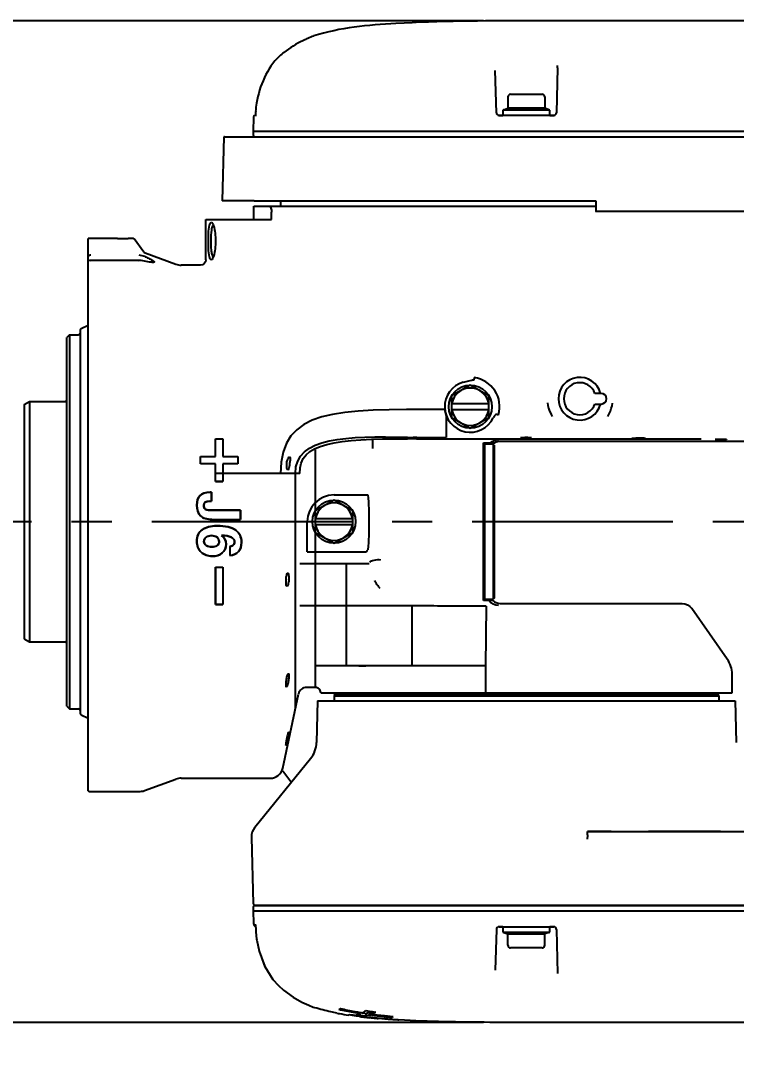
# Model space of a CAD drawing. Header units: millimetres. Extents: x 5828 to 6704, y 123 to 421.
# Drawn here: x 6395.86 to 6402.55, y 172.74 to 182.48 of the extents above; entities that cross this region are included whole.
import ezdxf
from ezdxf import colors
from ezdxf.entities.mleader import LeaderData, LeaderLine
from ezdxf.math import Vec2, Vec3

# ---------------------------------------------------------------- set-up
doc = ezdxf.new("R2010")
doc.units = ezdxf.units.MM
doc.linetypes.add('BANKLINE1', pattern=[5.5, 4, -1.5])
doc.linetypes.add('CENTER', pattern=[0.6, 0.375, -0.075, 0.075, -0.075])
for name, color, linetype in [('00_COMPONENTS', 7, 'BANKLINE1'), ('外形图', 7, 'Continuous'), ('尺寸标注', 7, 'Continuous')]:
    doc.layers.add(name, color=color, linetype=linetype)
doc.styles.add('微软雅黑', font='msyh.ttc', dxfattribs={"height": 2.1})
doc.dimstyles.new('尺寸标注_1_20比例', dxfattribs={"dimtxt": 2.1, "dimasz": 1.7, "dimexe": 0.5, "dimexo": 0.4, "dimgap": 0.5, "dimtad": 1, "dimdec": 1, "dimlfac": 20, "dimdsep": 46, "dimtxsty": '微软雅黑', "dimcen": 0.09, "dimadec": 0, "dimazin": 0, "dimtp": 0.01, "dimtm": 0.01, "dimtfac": 1, "dimtdec": 1, "dimtofl": 0, "dimtmove": 0, "dimatfit": 3, "dimfxl": 1, "dimtolj": 1, "dimarcsym": 0})

# ---------------------------------------------------------------- blocks, each defined once
blk = doc.blocks.new('*D1366')
at = {"layer": 'Defpoints', "color": 0}
for p in [(6400.5905, 182.4771), (6393.0163, 173.1071), (6400.5905, 173.1071)]:
    blk.add_point(p, dxfattribs=at)
at = {"layer": '尺寸标注', "color": 0, "lineweight": -2}
for p, q in [((6400.1905, 182.4771), (6392.5163, 182.4771)), ((6393.0163, 180.7771), (6393.0163, 174.8071)), ((6400.1905, 173.1071), (6392.5163, 173.1071))]:
    blk.add_line(p, q, dxfattribs=at)
at = {"layer": '尺寸标注', "color": 0}
for points in [[(6393.2997, 180.7771), (6392.733, 180.7771), (6393.0163, 182.4771)], [(6392.733, 174.8071), (6393.2997, 174.8071), (6393.0163, 173.1071)]]:
    blk.add_solid(points, dxfattribs=at)
at = {"layer": '尺寸标注', "color": 0, "insert": (6391.4263, 177.7921), "char_height": 2.1, "attachment_point": 5, "rotation": 90, "style": '微软雅黑'}
blk.add_mtext('\\A1;187.4', dxfattribs=at)

msp = doc.modelspace()

# ---------------------------------------------------------------- linework, layer by layer
at = {"layer": '00_COMPONENTS', "linetype": 'CENTER', "ltscale": 5}
msp.add_line((6455.9597, 177.7918), (6394.7489, 177.7918), dxfattribs=at)
at = {"layer": '外形图', "linetype": 'Continuous'}
for p, q in [((6403.7414, 182.4771), (6400.5905, 182.4771)), ((6398.6001, 182.3356), (6398.5984, 182.3349)), ((6400.3099, 181.6165), (6400.2996, 182.0114)), ((6400.8822, 182.0371), (6400.8712, 181.6165)), ((6400.418, 181.7647), (6400.418, 181.6595)), ((6400.443, 181.7897), (6400.738, 181.7897)), ((6400.763, 181.7647), (6400.763, 181.6595)), ((6398.0572, 181.6286), (6398.0568, 181.6165)), ((6400.3705, 181.6422), (6400.3705, 181.5922)), ((6400.8105, 181.6422), (6400.3705, 181.6422)), ((6400.3804, 181.6458), (6400.418, 181.6595)), ((6400.763, 181.6595), (6400.418, 181.6595)), ((6400.8007, 181.6458), (6400.763, 181.6595)), ((6400.8105, 181.5922), (6400.8105, 181.6422)), ((6398.0383, 181.5776), (6398.0348, 181.4422)), ((6398.0568, 181.5922), (6398.0536, 181.5922)), ((6398.0539, 181.5857), (6398.0536, 181.5846)), ((6400.8462, 181.5922), (6400.3349, 181.5922)), ((6400.3349, 181.5922), (6400.3705, 181.5922)), ((6400.8105, 181.5922), (6400.3705, 181.5922)), ((6400.8105, 181.5922), (6400.8462, 181.5922)), ((6398.0348, 181.4422), (6398.0348, 181.4072)), ((6411.1395, 181.4422), (6398.0348, 181.4422)), ((6397.758, 181.3922), (6397.7422, 180.7922)), ((6397.7648, 181.3922), (6397.758, 181.3922)), ((6397.7648, 181.3922), (6414.5833, 181.3922)), ((6397.75, 180.7922), (6397.7422, 180.7922)), ((6398.0445, 180.7922), (6397.75, 180.7922)), ((6398.0405, 180.6172), (6398.0405, 180.7422)), ((6398.0405, 180.7422), (6401.2405, 180.7422)), ((6398.0445, 180.7922), (6401.2405, 180.7922)), ((6398.2905, 180.7922), (6398.2905, 180.7422)), ((6401.2405, 180.7922), (6401.2405, 180.7639)), ((6401.2405, 180.7639), (6401.2405, 180.6923)), ((6398.2053, 180.6172), (6398.2053, 180.6874)), ((6405.548, 180.6922), (6401.2408, 180.6922)), ((6397.5922, 180.2421), (6397.5922, 180.6172)), ((6397.5922, 180.6172), (6398.2053, 180.6172)), ((6397.6422, 180.5922), (6397.6489, 180.5887)), ((6396.4905, 180.3012), (6396.4905, 180.4403)), ((6396.7655, 180.4403), (6396.4905, 180.4403)), ((6396.8606, 180.442), (6396.8655, 180.4421)), ((6396.9079, 180.4421), (6396.8655, 180.4421)), ((6397.0102, 180.3144), (6396.92, 180.4361)), ((6396.4905, 175.2738), (6396.4905, 180.3012)), ((6397.0217, 180.3058), (6397.309, 180.2012)), ((6397.5908, 180.2421), (6397.5922, 180.2421)), ((6397.6489, 180.2455), (6397.6422, 180.2421)), ((6396.5027, 180.2334), (6396.4905, 180.2316)), ((6396.5155, 180.2317), (6396.5027, 180.2334)), ((6396.9863, 180.2334), (6396.5027, 180.2334)), ((6396.9863, 180.2334), (6396.964, 180.2317)), ((6397.5405, 180.1922), (6397.3603, 180.1922)), ((6396.4155, 179.586), (6396.4155, 175.9983)), ((6396.4241, 179.5995), (6396.4905, 179.6305)), ((6396.3155, 179.5393), (6396.2905, 179.5142)), ((6396.2905, 176.0671), (6396.2905, 179.5142)), ((6396.3155, 179.5393), (6396.3155, 176.0421)), ((6396.3155, 179.5393), (6396.4005, 179.5393)), ((6400.1032, 179.1395), (6400.1032, 179.1285)), ((6400.0655, 179.0692), (6399.8905, 178.9682)), ((6400.2405, 178.9682), (6400.0655, 179.0692)), ((6401.2905, 178.9921), (6401.232, 178.9921)), ((6395.8905, 178.8883), (6395.9405, 178.9171)), ((6395.8905, 178.8883), (6395.8905, 176.696)), ((6395.9405, 178.9171), (6395.9405, 176.6671)), ((6395.9405, 178.9171), (6396.2755, 178.9171)), ((6399.8905, 178.9682), (6399.8905, 178.7661)), ((6399.8905, 178.8971), (6400.2405, 178.8971)), ((6400.2405, 178.7661), (6400.2405, 178.9682)), ((6401.232, 178.8921), (6401.2905, 178.8921)), ((6399.8405, 178.7823), (6399.8405, 178.5785)), ((6400.2405, 178.8371), (6399.8905, 178.8371)), ((6399.8905, 178.7661), (6400.0655, 178.6651)), ((6400.0655, 178.6651), (6400.2405, 178.7661)), ((6397.6805, 178.4021), (6397.6805, 178.5671)), ((6397.6805, 178.4021), (6397.6805, 178.5671)), ((6397.6805, 178.5671), (6397.7505, 178.5671)), ((6397.6805, 178.5671), (6397.7505, 178.5671)), ((6397.7505, 178.5671), (6397.7505, 178.4021)), ((6397.7505, 178.5671), (6397.7505, 178.4021)), ((6399.4778, 178.582), (6399.5717, 178.5804)), ((6399.5622, 178.5682), (6399.5714, 178.5682)), ((6399.5714, 178.5682), (6399.6017, 178.5682)), ((6399.5717, 178.5804), (6399.603, 178.58)), ((6399.6017, 178.5682), (6399.8405, 178.568)), ((6399.8405, 178.568), (6402.2263, 178.568)), ((6400.1905, 177.0546), (6400.1905, 178.5296)), ((6400.1905, 178.5296), (6400.2966, 178.5296)), ((6400.1905, 178.5071), (6400.2005, 178.5171)), ((6400.2005, 177.0671), (6400.2005, 178.5171)), ((6400.2805, 178.5171), (6400.2005, 178.5171)), ((6400.2405, 178.5296), (6400.2405, 178.5171)), ((6400.2805, 178.5171), (6400.2805, 177.0671)), ((6400.2905, 178.5071), (6400.2805, 178.5171)), ((6400.2905, 178.5071), (6400.2905, 177.0771)), ((6402.6697, 178.5421), (6400.3466, 178.5421)), ((6402.4298, 178.5623), (6402.4468, 178.5638)), ((6402.453, 178.56), (6402.4397, 178.5598)), ((6402.4635, 178.5622), (6402.4631, 178.5619)), ((6397.5405, 178.3321), (6397.5405, 178.4021)), ((6397.5405, 178.3321), (6397.5405, 178.4021)), ((6397.5405, 178.4021), (6397.6805, 178.4021)), ((6397.5405, 178.4021), (6397.6805, 178.4021)), ((6397.7505, 178.4021), (6397.8905, 178.4021)), ((6397.7505, 178.4021), (6397.8905, 178.4021)), ((6397.8905, 178.4021), (6397.8905, 178.3321)), ((6397.8905, 178.4021), (6397.8905, 178.3321)), ((6398.6155, 178.4652), (6398.6155, 177.8932)), ((6397.6805, 178.3321), (6397.5405, 178.3321)), ((6397.6805, 178.3321), (6397.5405, 178.3321)), ((6397.6805, 178.1671), (6397.6805, 178.3321)), ((6397.6805, 178.1671), (6397.6805, 178.3321)), ((6397.7505, 178.3321), (6397.7505, 178.1671)), ((6397.7505, 178.3321), (6397.7505, 178.1671)), ((6397.8905, 178.3321), (6397.7505, 178.3321)), ((6397.8905, 178.3321), (6397.7505, 178.3321)), ((6398.4712, 178.2421), (6397.6805, 178.2421)), ((6398.4287, 176.0421), (6398.4287, 178.2421)), ((6397.7505, 178.1671), (6397.6805, 178.1671)), ((6397.6805, 178.1671), (6397.7505, 178.1671)), ((6397.6428, 178.0671), (6397.6303, 178.0671)), ((6397.6303, 178.0671), (6397.6428, 178.0671)), ((6397.6428, 178.0671), (6397.6428, 177.9822)), ((6397.6428, 177.9822), (6397.6428, 178.0671)), ((6398.7905, 178.0421), (6399.107, 178.0421)), ((6397.6286, 177.9827), (6397.6428, 177.9822)), ((6397.6286, 177.9827), (6397.6428, 177.9822)), ((6398.7905, 177.9942), (6398.6155, 177.8932)), ((6398.9655, 177.8932), (6398.7905, 177.9942)), ((6397.9155, 177.8994), (6397.6255, 177.8994)), ((6397.6255, 177.8994), (6397.9155, 177.8994)), ((6397.6484, 177.8125), (6397.9155, 177.8125)), ((6397.6484, 177.8125), (6397.9155, 177.8125)), ((6397.9155, 177.8994), (6397.9155, 177.8125)), ((6397.9155, 177.8125), (6397.9155, 177.8994)), ((6398.6155, 177.8932), (6398.6155, 177.6911)), ((6398.6155, 177.8221), (6398.9655, 177.8221)), ((6398.9655, 177.6911), (6398.9655, 177.8932)), ((6398.5405, 177.5103), (6398.5405, 177.7921)), ((6398.9655, 177.7621), (6398.6155, 177.7621)), ((6398.6155, 177.6914), (6398.6155, 176.2421)), ((6398.6155, 177.6911), (6398.7905, 177.59)), ((6398.7905, 177.59), (6398.9655, 177.6911)), ((6397.8161, 177.561), (6397.8161, 177.476)), ((6397.8161, 177.561), (6397.8161, 177.476)), ((6398.5405, 177.5103), (6399.0755, 177.5103)), ((6397.6805, 177.3671), (6397.6805, 177.0171)), ((6397.6805, 177.0171), (6397.6805, 177.3671)), ((6397.6805, 177.3671), (6397.7505, 177.3671)), ((6397.6805, 177.3671), (6397.7505, 177.3671)), ((6397.7505, 177.3671), (6397.7505, 177.0171)), ((6397.7505, 177.3671), (6397.7505, 177.0171)), ((6398.4712, 177.4009), (6399.12, 177.4009)), ((6398.9055, 177.4009), (6398.9055, 176.4421)), ((6400.1905, 177.0771), (6400.2005, 177.0671)), ((6400.2753, 177.0546), (6400.1905, 177.0546)), ((6400.2005, 177.0671), (6400.2805, 177.0671)), ((6400.2905, 177.0771), (6400.2805, 177.0671)), ((6397.7505, 177.0171), (6397.6805, 177.0171)), ((6397.6805, 177.0171), (6397.7505, 177.0171)), ((6399.5225, 176.4421), (6399.5225, 177.0035)), ((6400.2146, 177.0012), (6400.2076, 176.4421)), ((6400.3466, 177.0271), (6402.0496, 177.0271)), ((6402.4704, 176.5066), (6402.1383, 176.9809)), ((6395.8905, 176.696), (6395.9405, 176.6671)), ((6395.9405, 176.6671), (6396.2755, 176.6671)), ((6400.2076, 176.4421), (6398.6155, 176.4421)), ((6400.2076, 176.4421), (6400.2076, 176.1921)), ((6402.5156, 176.1921), (6402.5156, 176.3634)), ((6398.3106, 175.4865), (6398.4578, 176.1792)), ((6398.6155, 176.2421), (6398.5355, 176.2421)), ((6398.6655, 176.1921), (6398.6655, 176.1935)), ((6398.6655, 176.1921), (6402.5156, 176.1921)), ((6398.7905, 176.1771), (6398.7905, 176.1921)), ((6398.8055, 176.1771), (6398.7905, 176.1621)), ((6398.7905, 176.1771), (6402.3906, 176.1771)), ((6398.7905, 176.1621), (6398.7905, 176.1171)), ((6398.7905, 176.1621), (6402.3906, 176.1621)), ((6402.3756, 176.1771), (6402.3906, 176.1621)), ((6402.3906, 176.1771), (6402.3906, 176.1921)), ((6402.3906, 176.1621), (6402.3906, 176.1171)), ((6396.2905, 176.0671), (6396.3155, 176.0421)), ((6398.6371, 176.1171), (6398.6269, 175.7267)), ((6398.6371, 176.1171), (6402.544, 176.1171)), ((6402.544, 176.1171), (6402.5542, 175.7267)), ((6396.3155, 176.0421), (6396.4005, 176.0421)), ((6396.4241, 175.9847), (6396.4905, 175.9537)), ((6398.05, 174.9335), (6398.5711, 175.5757)), ((6397.0153, 175.2761), (6397.3091, 175.383)), ((6397.3604, 175.3921), (6398.194, 175.3921)), ((6398.3104, 175.4618), (6398.3864, 175.3625)), ((6396.5155, 175.2671), (6396.964, 175.2671)), ((6401.3853, 174.8921), (6401.1633, 174.8921)), ((6401.1633, 174.8921), (6405.6776, 174.8921)), ((6402.4064, 174.8921), (6401.7346, 174.8921)), ((6398.0178, 174.8388), (6398.0341, 174.2193)), ((6398.0345, 174.1523), (6398.0377, 174.0315)), ((6398.0345, 174.1523), (6419.3855, 174.1523)), ((6398.0364, 174.1944), (6398.0346, 174.1873)), ((6398.0346, 174.1873), (6398.0346, 174.1523)), ((6398.0501, 174.2023), (6419.3279, 174.2023)), ((6419.3264, 174.2023), (6398.0516, 174.2023)), ((6398.2427, 174.2023), (6398.1655, 174.2023)), ((6400.5107, 174.2023), (6400.4655, 174.2023)), ((6400.7155, 174.2023), (6400.6889, 174.2023)), ((6398.0566, 174.0045), (6398.0577, 173.9922)), ((6398.0577, 173.9922), (6398.0584, 173.9778)), ((6398.0584, 173.9778), (6398.059, 173.9559)), ((6400.3099, 173.9779), (6400.2999, 173.5949)), ((6400.3705, 174.0023), (6400.3349, 174.0023)), ((6400.3349, 174.0023), (6400.8462, 174.0023)), ((6400.3705, 174.0023), (6400.3705, 173.9523)), ((6400.3705, 174.0023), (6400.8105, 174.0023)), ((6400.3705, 173.9523), (6400.8105, 173.9523)), ((6400.3804, 173.9487), (6400.418, 173.935)), ((6400.418, 173.8298), (6400.418, 173.935)), ((6400.418, 173.935), (6400.763, 173.935)), ((6400.8007, 173.9487), (6400.763, 173.935)), ((6400.763, 173.8298), (6400.763, 173.935)), ((6400.8105, 173.9523), (6400.8105, 174.0023)), ((6400.8462, 174.0023), (6400.8105, 174.0023)), ((6400.8712, 173.9779), (6400.882, 173.566)), ((6400.738, 173.8048), (6400.443, 173.8048)), ((6398.1155, 173.7041), (6398.1437, 173.6286)), ((6398.5548, 173.2682), (6398.5953, 173.2513)), ((6398.5953, 173.2513), (6398.6077, 173.2464)), ((6398.9292, 173.1759), (6398.925, 173.1766)), ((6398.9292, 173.1759), (6398.9292, 173.1807)), ((6398.9582, 173.1761), (6398.9391, 173.1792)), ((6398.994, 173.1714), (6399.0007, 173.1705)), ((6399.0269, 173.1671), (6399.0269, 173.1626)), ((6399.034, 173.1617), (6399.0269, 173.1626)), ((6399.0375, 173.1912), (6399.0375, 173.1982)), ((6399.0905, 173.1671), (6399.0905, 173.1923)), ((6399.1367, 173.1507), (6399.1246, 173.1519)), ((6399.1261, 173.1785), (6399.1261, 173.2036)), ((6399.1407, 173.1766), (6399.1376, 173.177)), ((6399.1417, 173.1852), (6399.1417, 173.2104)), ((6399.1955, 173.1452), (6399.1955, 173.1493)), ((6399.328, 173.1566), (6399.328, 173.1627)), ((6399.387, 173.135), (6399.387, 173.133)), ((6399.3956, 173.1307), (6399.397, 173.1306)), ((6403.1408, 173.1071), (6400.5905, 173.1071))]:
    msp.add_line(p, q, dxfattribs=at)
for points in [[(6398.0567, 181.6166), (6398.0564, 181.6077), (6398.0556, 181.598)], [(6398.0556, 181.598), (6398.0547, 181.5905), (6398.0539, 181.5857)], [(6401.2405, 180.6923), (6401.2406, 180.6922), (6401.2408, 180.6922)], [(6397.5905, 180.2421), (6397.5862, 180.2218), (6397.5754, 180.2063), (6397.5596, 180.1959), (6397.5405, 180.1921)], [(6398.0496, 174.2023), (6398.0419, 174.2002), (6398.0364, 174.1944)], [(6398.0551, 174.0177), (6398.0545, 174.0191), (6398.0545, 174.0188), (6398.0555, 174.0136), (6398.0566, 174.0045)], [(6398.059, 173.9559), (6398.0655, 173.8872), (6398.0673, 173.8763)], [(6398.0673, 173.8763), (6398.0904, 173.7727), (6398.1426, 173.6305), (6398.2167, 173.5104), (6398.2695, 173.4514)], [(6398.2695, 173.4514), (6398.3177, 173.4081), (6398.4083, 173.3437), (6398.4905, 173.2981), (6398.5548, 173.2682)]]:
    msp.add_lwpolyline(points, dxfattribs=at)
for centre in [(6400.0655, 178.8671), (6398.7905, 177.7921)]:
    msp.add_circle(centre, 0.2021, dxfattribs=at)
for centre, radius, start, end in [((6399.1684, 180.8935), 1.55, 111.57692, 113.67106), ((6398.7836, 181.6034), 0.7397, 128.57892, 132.86642), ((6400.6972, 182.0433), 0.185, 1.45853, 4.74689), ((6400.6736, 182.0427), 0.2087, 358.4696, 1.45957), ((6398.6019, 181.6126), 0.545, 169.89398, 178.30939), ((6400.443, 181.7647), 0.025, 90, 180), ((6400.738, 181.7647), 0.025, 0, 90), ((6400.3349, 181.6172), 0.025, 181.5, 212.1388), ((6400.3349, 181.6172), 0.025, 181.5, 270), ((6400.3855, 181.6317), 0.015, 110, 135.55634), ((6400.7955, 181.6317), 0.015, 44.44366, 70), ((6400.8462, 181.6172), 0.025, 270, 358.5), ((6398.0533, 181.5772), 0.015, 90, 178.49998), ((6400.8462, 181.6172), 0.025, 270, 299.5), ((6398.0498, 181.4072), 0.015, 180, 239.18329), ((6397.4939, 180.506), 0.1777, 17.95469, 18.85787), ((6396.7655, 183.0939), 2.6537, 270.00067, 270.66386), ((6396.7661, 183.0434), 2.6031, 270.66353, 270.80567), ((6396.7653, 183.1023), 2.662, 270.80506, 271.26739), ((6396.7655, 183.089), 2.6487, 271.2685, 271.61169), ((6396.7645, 183.1258), 2.6856, 271.61095, 271.74589), ((6396.7668, 183.0531), 2.6128, 271.74479, 271.93916), ((6396.7635, 183.1458), 2.7056, 271.94124, 272.05776), ((6396.7641, 183.1279), 2.6877, 271.94123, 272.05704), ((6396.9079, 180.4271), 0.015, 36.54827, 90), ((6397.0303, 180.3293), 0.025, 216.54827, 250), ((6397.4972, 180.3272), 0.1742, 340.93288, 342.01736), ((6397.3603, 180.3422), 0.15, 250, 270.00118), ((6396.4305, 179.586), 0.015, 115, 180), ((6396.4005, 179.5542), 0.0149, 292.36391, 337.24998), ((6400.0655, 178.8671), 0.2388, 105.77547, 334.3022), ((6400.0655, 178.8671), 0.275, 344.21447, 82.12881), ((6401.0905, 178.9421), 0.2, 14.47733, 345.52333), ((6401.0905, 178.9421), 0.15, 19.47074, 340.53011), ((6400.0655, 178.8671), 0.175, 9.87089, 170.12911), ((6401.2905, 178.9421), 0.05, 270, 90), ((6396.2755, 178.9321), 0.015, 270, 0), ((6401.1019, 178.9428), 0.3168, 186.86148, 206.35552), ((6401.0799, 178.9436), 0.3198, 333.57841, 352.08637), ((6400.07, 178.8662), 0.2443, 182.6011, 194.97769), ((6400.0706, 178.8664), 0.245, 194.98102, 200.17744), ((6400.0698, 178.8661), 0.2442, 200.1743, 202.38631), ((6400.0655, 178.8671), 0.175, 189.87089, 350.12911), ((6400.5049, 179.7458), 0.9694, 258.84795, 259.61758), ((6401.1035, 178.9435), 0.3185, 206.34175, 209.45158), ((6401.1039, 178.9437), 0.319, 209.45106, 211.5459), ((6401.0807, 178.9435), 0.3191, 328.48199, 333.51987), ((6399.5748, 149.0141), 29.5541, 90.02439, 90.18963), ((6399.5626, 180.483), 1.9082, 268.39764, 269.56888), ((6399.493, 176.1541), 2.4246, 88.13909, 89.09441), ((6402.4133, 180.6798), 2.1202, 270.23141, 270.71359), ((6398.7905, 177.7921), 0.25, 90, 180), ((6398.7905, 177.7921), 0.175, 9.87089, 170.12911), ((6398.7905, 177.7921), 0.175, 189.87089, 350.12911), ((6398.65, 177.2321), 0.309, 176.51669, 176.93868), ((6398.0744, 177.2652), 0.2932, 356.28894, 356.7577), ((6399.5759, 177.462), 0.4629, 208.49259, 210.76548), ((6399.602, 177.478), 0.4935, 210.80343, 216.73331), ((6399.6199, 177.4909), 0.5156, 216.69326, 217.61224), ((6399.6227, 177.4931), 0.5192, 217.61231, 218.72105), ((6396.2755, 176.6521), 0.015, 0, 90), ((6402.2659, 176.3634), 0.2497, 0, 35), ((6399.0342, 191.1738), 14.7318, 269.96059, 270.21112), ((6398.5355, 176.1626), 0.0795, 90, 168), ((6396.4005, 176.0271), 0.015, 0, 90), ((6396.4305, 175.9983), 0.015, 180, 245), ((6398.377, 175.7333), 0.25, 320.94668, 358.5), ((6398.194, 175.5113), 0.1192, 270, 348.00001), ((6397.3604, 175.2421), 0.15, 90, 110), ((6396.5155, 175.3171), 0.05, 240, 270), ((6396.964, 175.4171), 0.15, 270, 290), ((6398.1621, 174.8426), 0.1443, 140.94668, 181.5), ((6398.0516, 174.2198), 0.0175, 181.50003, 270), ((6398.0677, 174.0323), 0.03, 181.50001, 247.67478), ((6400.3349, 173.9773), 0.025, 90, 178.5), ((6400.3855, 173.9628), 0.015, 224.44366, 250), ((6400.7955, 173.9628), 0.015, 290, 315.55634), ((6400.8462, 173.9773), 0.025, 1.5, 90), ((6400.8462, 173.9773), 0.025, 1.5, 31), ((6400.443, 173.8298), 0.025, 180, 270), ((6400.738, 173.8298), 0.025, 270, 0), ((6398.7223, 173.4688), 0.2641, 295.40613, 298.09053), ((6398.7138, 173.4849), 0.2823, 298.07306, 299.13137), ((6399.3075, 175.759), 2.6105, 259.1785, 259.75181), ((6399.3486, 175.3847), 2.2147, 256.6052, 258.34504), ((6399.3677, 176.0986), 2.9554, 259.77424, 261.38453), ((6399.4683, 175.977), 2.819, 258.39625, 261.21004), ((6399.4538, 176.6003), 3.4596, 261.27727, 262.36195), ((6398.1238, 168.0883), 5.1557, 80.34926, 80.68633), ((6399.5158, 176.1017), 2.9401, 259.57678, 260.63757), ((6398.721, 171.6041), 1.5896, 79.84235, 80.32563), ((6399.51, 177.0158), 3.8789, 262.45506, 262.8452), ((6398.848, 172.3124), 0.87, 79.25748, 79.84778), ((6399.5219, 176.6548), 3.5142, 261.49039, 261.97525), ((6398.9343, 173.4382), 0.2677, 289.97072, 292.6623), ((6399.5704, 177.0023), 3.8651, 261.98196, 262.86735), ((6399.54, 177.3352), 4.204, 263.08638, 263.36774), ((6399.5569, 176.3478), 3.1896, 260.62777, 260.9126), ((6399.5441, 176.8046), 3.6406, 262.00144, 262.3721), ((6398.9086, 173.4949), 0.33, 295.96942, 298.3203), ((6399.565, 177.5507), 4.421, 263.36848, 263.73063), ((6399.5731, 177.022), 3.86, 262.37292, 262.81756), ((6398.8863, 173.5358), 0.3766, 298.3634, 302.52037), ((6399.5936, 177.8106), 4.6824, 263.73055, 264.07513), ((6399.6351, 176.401), 3.2293, 260.25818, 261.32151), ((6399.0376, 173.4169), 0.2307, 283.26389, 284.46705), ((6399.0326, 173.4354), 0.2499, 284.5142, 289.1088), ((6399.6156, 178.0161), 4.889, 264.06722, 264.23639), ((6399.1127, 173.1783), 0.0252, 264.32582, 269.16369), ((6399.0234, 173.4362), 0.2774, 289.10705, 291.72166), ((6399.0237, 173.4615), 0.2775, 289.07691, 291.65787), ((6399.6329, 178.0928), 4.9629, 264.1259, 264.28628), ((6399.6387, 177.094), 3.924, 262.49359, 262.70806), ((6399.6547, 177.2169), 4.0729, 262.54241, 262.70599), ((6399.6499, 178.363), 5.2375, 264.37631, 264.70462), ((6399.6669, 178.4375), 5.3092, 264.29169, 264.90608), ((6399.6923, 177.5154), 4.3737, 262.75452, 263.44596), ((6399.7034, 177.3719), 4.2241, 262.35966, 263.27751), ((6399.6866, 176.7344), 3.5666, 261.3123, 261.791), ((6399.6797, 178.6844), 5.5602, 264.70454, 265.01703), ((6399.7925, 178.4086), 5.2726, 263.47244, 264.94613), ((6399.7448, 179.3233), 6.1985, 264.91574, 265.86136), ((6399.1973, 173.2083), 0.0632, 268.42281, 272.08795), ((6399.1972, 173.21), 0.0649, 272.09078, 275.69506), ((6399.7635, 179.6255), 6.5033, 265.09763, 266.14408), ((6399.777, 177.9952), 4.8519, 263.27583, 264.07512), ((6399.84, 178.5981), 5.458, 264.07035, 264.59944), ((6399.8353, 180.5639), 7.4424, 265.85569, 266.54632), ((6399.8762, 178.9771), 5.8387, 264.59567, 264.76642), ((6399.2179, 173.4599), 0.3227, 289.95273, 292.9346), ((6399.848, 180.8479), 7.7286, 266.12856, 266.58038), ((6399.505, 174.983), 1.8555, 266.47314, 266.62079)]:
    msp.add_arc(centre, radius, start, end, dxfattribs=at)
for centre, major_axis, ratio, start_param, end_param in [((6400.5905, 178.5788), (0.0625, 0), 0.017455, -2.617994, -1.047273), ((6401.6405, 178.5739), (0.0625, 0), 0.017455, 3.141593, 6.283185), ((6402.4092, 178.5605), (0.0514, 0), 0.017462, 1.57732, 2.64334)]:
    msp.add_ellipse(centre, major_axis=major_axis, ratio=ratio, start_param=start_param, end_param=end_param, dxfattribs=at)
for points, knots in [([(6400.5905, 182.4771), (6400.1836, 182.4771), (6399.5201, 182.4738), (6398.8475, 182.414), (6398.6001, 182.3356)], [0, 0, 0, 0, 0.610512, 1, 1, 1, 1]), ([(6398.5461, 182.3131), (6398.5302, 182.3061), (6398.4516, 182.2699), (6398.3764, 182.2249), (6398.3223, 182.1817)], [0, 0, 0, 0, 0.200455, 1, 1, 1, 1]), ([(6398.1881, 180.7422), (6398.1942, 180.7378), (6398.2028, 180.7185), (6398.2053, 180.6994), (6398.2053, 180.6874)], [0, 0, 0, 0, 0.382601, 1, 1, 1, 1]), ([(6397.6257, 180.2705), (6397.6142, 180.3184), (6397.6146, 180.4176), (6397.6142, 180.5169), (6397.6259, 180.5645)], [0, 0, 0, 0, 0.500798, 1, 1, 1, 1]), ([(6397.6259, 180.5645), (6397.6269, 180.5686), (6397.6296, 180.578), (6397.6355, 180.5926), (6397.6422, 180.5922)], [0, 0, 0, 0, 0.383159, 1, 1, 1, 1]), ([(6397.6578, 180.2734), (6397.6534, 180.2799), (6397.6478, 180.2996), (6397.64, 180.3508), (6397.6382, 180.4256), (6397.6413, 180.4995), (6397.6502, 180.545), (6397.6569, 180.5616), (6397.6618, 180.5653)], [0, 0, 0, 0, 0.079212, 0.201141, 0.524122, 0.832308, 0.938109, 1, 1, 1, 1]), ([(6397.6489, 180.5888), (6397.6502, 180.5875), (6397.6561, 180.5799), (6397.6596, 180.5708), (6397.6621, 180.5634)], [0, 0, 0, 0, 0.184753, 1, 1, 1, 1]), ([(6397.663, 180.5607), (6397.6779, 180.5148), (6397.684, 180.4171), (6397.6779, 180.3193), (6397.6629, 180.2735)], [0, 0, 0, 0, 0.499972, 1, 1, 1, 1]), ([(6397.0158, 180.2743), (6397.0292, 180.2683), (6397.0538, 180.2569), (6397.0843, 180.2421), (6397.0998, 180.231), (6397.1103, 180.2243), (6397.1051, 180.2159), (6397.0994, 180.2171), (6397.096, 180.2171)], [0, 0, 0, 0, 0.361042, 0.679631, 0.802452, 0.877748, 0.917578, 1, 1, 1, 1]), ([(6397.6422, 180.2421), (6397.6405, 180.2421), (6397.6296, 180.2478), (6397.628, 180.2611), (6397.6257, 180.2705)], [0, 0, 0, 0, 0.147031, 1, 1, 1, 1]), ([(6397.6619, 180.2703), (6397.6609, 180.2675), (6397.6576, 180.2588), (6397.6534, 180.25), (6397.6489, 180.2455)], [0, 0, 0, 0, 0.317324, 1, 1, 1, 1]), ([(6397.6618, 180.269), (6397.6611, 180.2695), (6397.6596, 180.2709), (6397.6584, 180.2725), (6397.6578, 180.2734)], [0, 0, 0, 0, 0.463649, 1, 1, 1, 1]), ([(6397.096, 180.2171), (6397.0905, 180.2171), (6397.0635, 180.2197), (6397.0369, 180.2254), (6397.0158, 180.2301)], [0, 0, 0, 0, 0.203488, 1, 1, 1, 1]), ([(6400.0006, 179.0969), (6400.018, 179.1019), (6400.0461, 179.1079), (6400.0769, 179.1155), (6400.1032, 179.1196), (6400.1032, 179.1285)], [0, 0, 0, 0, 0.501962, 0.752628, 1, 1, 1, 1]), ([(6399.1552, 178.4748), (6399.1542, 178.4937), (6399.1521, 178.5198), (6399.1535, 178.548), (6399.1517, 178.5583), (6399.1529, 178.5609)], [0, 0, 0, 0, 0.6593, 0.900909, 1, 1, 1, 1]), ([(6399.478, 178.5776), (6399.478, 178.5789), (6399.4861, 178.5772), (6399.4942, 178.5793), (6399.5121, 178.5784), (6399.5244, 178.5785), (6399.5314, 178.5784)], [0, 0, 0, 0, 0.074257, 0.285184, 0.607108, 1, 1, 1, 1]), ([(6399.5093, 178.5755), (6399.505, 178.5756), (6399.4976, 178.576), (6399.4871, 178.576), (6399.4824, 178.5773), (6399.478, 178.5768), (6399.478, 178.5776)], [0, 0, 0, 0, 0.412827, 0.730286, 0.929973, 1, 1, 1, 1]), ([(6399.603, 178.5756), (6399.603, 178.5743), (6399.5947, 178.5764), (6399.5864, 178.574), (6399.568, 178.575), (6399.5554, 178.5747), (6399.5483, 178.5748)], [0, 0, 0, 0, 0.074303, 0.286172, 0.608572, 1, 1, 1, 1]), ([(6399.5718, 178.5774), (6399.5761, 178.5773), (6399.5834, 178.5768), (6399.594, 178.577), (6399.5986, 178.5755), (6399.603, 178.5763), (6399.603, 178.5756)], [0, 0, 0, 0, 0.413298, 0.731005, 0.930725, 1, 1, 1, 1]), ([(6400.5426, 178.5795), (6400.5586, 178.5798), (6400.5905, 178.5831), (6400.6225, 178.5798), (6400.6385, 178.5795)], [0, 0, 0, 0, 0.500007, 1, 1, 1, 1]), ([(6401.6148, 178.5749), (6401.6245, 178.5749), (6401.6537, 178.577), (6401.6836, 178.5779), (6401.7028, 178.574)], [0, 0, 0, 0, 0.33023, 1, 1, 1, 1]), ([(6402.4218, 178.5596), (6402.4073, 178.5595), (6402.3875, 178.5585), (6402.3668, 178.5608), (6402.3594, 178.5595), (6402.3578, 178.5605)], [0, 0, 0, 0, 0.681157, 0.910707, 1, 1, 1, 1]), ([(6402.3581, 178.5606), (6402.3588, 178.5607), (6402.3608, 178.5608), (6402.3628, 178.5609), (6402.364, 178.5609)], [0, 0, 0, 0, 0.348806, 1, 1, 1, 1]), ([(6402.4468, 178.5638), (6402.4497, 178.564), (6402.4529, 178.5647), (6402.4656, 178.564), (6402.4635, 178.5622)], [0, 0, 0, 0, 0.501526, 1, 1, 1, 1]), ([(6398.3539, 178.3669), (6398.3562, 178.3748), (6398.3601, 178.3854), (6398.3687, 178.3981), (6398.373, 178.3981)], [0, 0, 0, 0, 0.661657, 1, 1, 1, 1]), ([(6398.373, 178.3981), (6398.3763, 178.3981), (6398.3808, 178.3838), (6398.3773, 178.3554), (6398.3745, 178.325), (6398.3706, 178.3044)], [0, 0, 0, 0, 0.103634, 0.343366, 1, 1, 1, 1]), ([(6398.3583, 178.2731), (6398.3548, 178.2731), (6398.3495, 178.2871), (6398.3458, 178.3155), (6398.3481, 178.3467), (6398.3539, 178.3669)], [0, 0, 0, 0, 0.108042, 0.34853, 1, 1, 1, 1]), ([(6398.3706, 178.3044), (6398.3692, 178.2966), (6398.3673, 178.2873), (6398.3618, 178.2731), (6398.3583, 178.2731)], [0, 0, 0, 0, 0.689894, 1, 1, 1, 1]), ([(6399.107, 178.0421), (6399.117, 177.9572), (6399.1174, 177.786), (6399.1167, 177.6146), (6399.1055, 177.5299)], [0, 0, 0, 0, 0.500037, 1, 1, 1, 1]), ([(6399.0755, 177.5103), (6399.0819, 177.5103), (6399.0954, 177.5116), (6399.1047, 177.5235), (6399.1055, 177.5299)], [0, 0, 0, 0, 0.500022, 1, 1, 1, 1]), ([(6399.2296, 177.433), (6399.2071, 177.4347), (6399.1723, 177.4337), (6399.1319, 177.4223), (6399.1248, 177.4103)], [0, 0, 0, 0, 0.61807, 1, 1, 1, 1]), ([(6398.3506, 177.1861), (6398.3485, 177.1861), (6398.3442, 177.1936), (6398.3412, 177.2134), (6398.3406, 177.2338), (6398.3414, 177.2486)], [0, 0, 0, 0, 0.100559, 0.314305, 1, 1, 1, 1]), ([(6398.3416, 177.2509), (6398.3424, 177.2653), (6398.345, 177.285), (6398.3506, 177.3042), (6398.3553, 177.3111), (6398.3575, 177.3111)], [0, 0, 0, 0, 0.679906, 0.894477, 1, 1, 1, 1]), ([(6398.3669, 177.2462), (6398.366, 177.2318), (6398.3633, 177.2121), (6398.3576, 177.193), (6398.3529, 177.1861), (6398.3506, 177.1861)], [0, 0, 0, 0, 0.67988, 0.894698, 1, 1, 1, 1]), ([(6398.3575, 177.3111), (6398.3597, 177.3111), (6398.3641, 177.3037), (6398.3674, 177.2838), (6398.3679, 177.2634), (6398.3671, 177.2486)], [0, 0, 0, 0, 0.101595, 0.315376, 1, 1, 1, 1]), ([(6400.2146, 177.0012), (6400.1267, 177.0015), (6399.9542, 177.0023), (6399.7354, 177.003), (6399.5598, 177.0034), (6399.4199, 177.0036), (6399.2993, 177.0038), (6399.1985, 177.0038), (6399.0938, 177.0038), (6398.96, 177.0038), (6398.7427, 177.0038), (6398.5798, 177.0038), (6398.4712, 177.0038)], [0, 0, 0, 0, 0.154908, 0.303203, 0.380132, 0.457061, 0.543114, 0.586141, 0.629168, 0.721876, 0.814584, 1, 1, 1, 1]), ([(6398.3465, 176.3178), (6398.3486, 176.3303), (6398.3523, 176.3476), (6398.3582, 176.3634), (6398.3618, 176.3697), (6398.3636, 176.3697)], [0, 0, 0, 0, 0.688987, 0.901901, 1, 1, 1, 1]), ([(6398.3636, 176.3697), (6398.3666, 176.3697), (6398.3676, 176.3538), (6398.3676, 176.346), (6398.3671, 176.3384)], [0, 0, 0, 0, 0.282809, 1, 1, 1, 1]), ([(6398.3448, 176.2447), (6398.3418, 176.2447), (6398.3411, 176.2606), (6398.341, 176.2683), (6398.3414, 176.2759)], [0, 0, 0, 0, 0.281471, 1, 1, 1, 1]), ([(6398.3618, 176.2966), (6398.3596, 176.2841), (6398.3559, 176.2668), (6398.3499, 176.251), (6398.3466, 176.2447), (6398.3448, 176.2447)], [0, 0, 0, 0, 0.690223, 0.90325, 1, 1, 1, 1]), ([(6398.6655, 176.1935), (6398.6651, 176.206), (6398.6541, 176.2318), (6398.628, 176.2421), (6398.6155, 176.2421)], [0, 0, 0, 0, 0.50012, 1, 1, 1, 1]), ([(6398.3433, 175.7233), (6398.3443, 175.7297), (6398.349, 175.7568), (6398.3546, 175.7837), (6398.3598, 175.8041)], [0, 0, 0, 0, 0.234237, 1, 1, 1, 1]), ([(6398.3651, 175.804), (6398.3641, 175.7976), (6398.3592, 175.7706), (6398.3535, 175.7437), (6398.3484, 175.7232)], [0, 0, 0, 0, 0.234222, 1, 1, 1, 1]), ([(6398.3598, 175.8041), (6398.3612, 175.8095), (6398.3642, 175.8147), (6398.3649, 175.8261), (6398.3671, 175.8261)], [0, 0, 0, 0, 0.723679, 1, 1, 1, 1]), ([(6398.3671, 175.8261), (6398.3678, 175.8261), (6398.3672, 175.8217), (6398.3673, 175.8198), (6398.3671, 175.8178)], [0, 0, 0, 0, 0.258921, 1, 1, 1, 1]), ([(6398.3414, 175.7011), (6398.3407, 175.7011), (6398.3414, 175.7056), (6398.3412, 175.7074), (6398.3414, 175.7095)], [0, 0, 0, 0, 0.258504, 1, 1, 1, 1]), ([(6398.3484, 175.7232), (6398.3471, 175.7178), (6398.344, 175.7126), (6398.3436, 175.7011), (6398.3414, 175.7011)], [0, 0, 0, 0, 0.72504, 1, 1, 1, 1]), ([(6401.1633, 174.8921), (6401.1562, 174.8921), (6401.1656, 174.853), (6401.1592, 174.8373), (6401.1593, 174.8204)], [0, 0, 0, 0, 0.296414, 1, 1, 1, 1]), ([(6398.8173, 173.1949), (6398.7989, 173.1985), (6398.7294, 173.2126), (6398.6605, 173.23), (6398.6107, 173.2453)], [0, 0, 0, 0, 0.265247, 1, 1, 1, 1]), ([(6399.0019, 173.1793), (6399.0059, 173.1803), (6399.0139, 173.1825), (6399.0218, 173.1852), (6399.0258, 173.1866)], [0, 0, 0, 0, 0.496067, 1, 1, 1, 1]), ([(6399.023, 173.1645), (6399.0213, 173.1649), (6399.0171, 173.1658), (6399.0128, 173.1667), (6399.0102, 173.1672)], [0, 0, 0, 0, 0.394663, 1, 1, 1, 1]), ([(6399.1142, 173.1741), (6399.1103, 173.1727), (6399.1025, 173.1702), (6399.0945, 173.1681), (6399.0905, 173.1671)], [0, 0, 0, 0, 0.503572, 1, 1, 1, 1]), ([(6399.1123, 173.1531), (6399.1136, 173.153), (6399.1162, 173.1532), (6399.1188, 173.1537), (6399.12, 173.1541)], [0, 0, 0, 0, 0.495157, 1, 1, 1, 1]), ([(6399.12, 173.1541), (6399.1209, 173.1543), (6399.1226, 173.1549), (6399.1242, 173.1556), (6399.125, 173.156)], [0, 0, 0, 0, 0.492454, 1, 1, 1, 1]), ([(6400.5905, 173.1071), (6400.4761, 173.1071), (6400.0782, 173.1082), (6399.68, 173.1142), (6399.397, 173.1306)], [0, 0, 0, 0, 0.287642, 1, 1, 1, 1])]:
    msp.add_open_spline(points, degree=3, knots=knots, dxfattribs=at)
for points in [[(6398.2803, 182.1456), (6398.1613, 182.035), (6398.0939, 181.8681), (6398.0654, 181.7082)], [(6396.4905, 180.2774), (6396.4978, 180.2828), (6396.5065, 180.2866), (6396.5155, 180.288)], [(6396.964, 180.288), (6396.9818, 180.2864), (6396.9995, 180.2815), (6397.0158, 180.2743)], [(6397.0158, 180.2301), (6397.0062, 180.2323), (6396.9962, 180.2334), (6396.9863, 180.2334)], [(6396.4062, 179.5404), (6396.4044, 179.5397), (6396.4024, 179.5393), (6396.4005, 179.5393)], [(6396.4143, 179.5485), (6396.4151, 179.5503), (6396.4155, 179.5523), (6396.4155, 179.5543)], [(6396.4155, 179.5543), (6396.4155, 179.5523), (6396.4151, 179.5503), (6396.4143, 179.5485)], [(6399.8268, 178.8421), (6398.8052, 178.8422), (6398.2905, 178.8539), (6398.2905, 178.2421)], [(6400.3174, 178.7947), (6400.3066, 178.7969), (6400.2958, 178.7863), (6400.2892, 178.7775)], [(6400.2892, 178.7775), (6400.2859, 178.7732), (6400.2831, 178.7685), (6400.2807, 178.7636)], [(6398.4287, 178.2421), (6398.4287, 178.5932), (6398.9198, 178.5911), (6399.4778, 178.582)], [(6398.4712, 178.2421), (6398.453, 178.5365), (6398.8229, 178.5658), (6399.477, 178.568)], [(6399.603, 178.58), (6399.6818, 178.5788), (6399.7614, 178.578), (6399.8405, 178.5785)], [(6400.2542, 178.5296), (6400.2733, 178.5484), (6400.3018, 178.5601), (6400.3286, 178.5601)], [(6400.3466, 178.5421), (6400.3294, 178.5421), (6400.3118, 178.5377), (6400.2966, 178.5296)], [(6402.4089, 178.5614), (6402.4159, 178.5614), (6402.4228, 178.5617), (6402.4298, 178.5623)], [(6402.4631, 178.5619), (6402.4602, 178.5602), (6402.4565, 178.5601), (6402.4531, 178.56)], [(6397.5355, 178.0345), (6397.5163, 178.0128), (6397.5069, 177.9838), (6397.5069, 177.9473)], [(6397.5069, 177.9473), (6397.5069, 177.9838), (6397.5163, 178.0128), (6397.5355, 178.0345)], [(6397.6303, 178.0671), (6397.5862, 178.0671), (6397.5548, 178.0563), (6397.5355, 178.0345)], [(6397.5355, 178.0345), (6397.5548, 178.0563), (6397.5862, 178.0671), (6397.6303, 178.0671)], [(6397.5069, 177.9473), (6397.5069, 177.9033), (6397.5183, 177.8699), (6397.5413, 177.847)], [(6397.5413, 177.847), (6397.5183, 177.8699), (6397.5069, 177.9033), (6397.5069, 177.9473)], [(6397.5715, 177.9451), (6397.5715, 177.9702), (6397.5905, 177.9842), (6397.6286, 177.9827)], [(6397.6286, 177.9827), (6397.5905, 177.9842), (6397.5715, 177.9702), (6397.5715, 177.9451)], [(6397.5841, 177.9101), (6397.5757, 177.9173), (6397.5715, 177.929), (6397.5715, 177.9451)], [(6397.5715, 177.9451), (6397.5715, 177.929), (6397.5757, 177.9173), (6397.5841, 177.9101)], [(6397.6255, 177.8994), (6397.6063, 177.8994), (6397.5924, 177.903), (6397.5841, 177.9101)], [(6397.5841, 177.9101), (6397.5924, 177.903), (6397.6063, 177.8994), (6397.6255, 177.8994)], [(6397.5413, 177.847), (6397.5642, 177.8242), (6397.5999, 177.8125), (6397.6484, 177.8125)], [(6397.6484, 177.8125), (6397.5999, 177.8125), (6397.5642, 177.8242), (6397.5413, 177.847)], [(6397.5561, 177.7162), (6397.5233, 177.6916), (6397.5069, 177.6557), (6397.5069, 177.6083)], [(6397.5069, 177.6083), (6397.5069, 177.6557), (6397.5233, 177.6916), (6397.5561, 177.7162)], [(6397.6946, 177.7532), (6397.635, 177.7532), (6397.589, 177.7409), (6397.5561, 177.7162)], [(6397.5561, 177.7162), (6397.589, 177.7409), (6397.635, 177.7532), (6397.6946, 177.7532)], [(6397.7985, 177.7431), (6397.769, 177.7498), (6397.7344, 177.7532), (6397.6946, 177.7532)], [(6397.6946, 177.7532), (6397.7344, 177.7532), (6397.769, 177.7498), (6397.7985, 177.7431)], [(6397.8703, 177.7119), (6397.8517, 177.7262), (6397.8278, 177.7365), (6397.7985, 177.7431)], [(6397.7985, 177.7431), (6397.8278, 177.7365), (6397.8517, 177.7262), (6397.8703, 177.7119)], [(6397.9109, 177.6651), (6397.9024, 177.6822), (6397.8888, 177.6978), (6397.8703, 177.7119)], [(6397.8703, 177.7119), (6397.8888, 177.6978), (6397.9024, 177.6822), (6397.9109, 177.6651)], [(6397.5726, 177.6078), (6397.5726, 177.6234), (6397.5793, 177.6365), (6397.5932, 177.6466)], [(6397.5932, 177.6466), (6397.5793, 177.6365), (6397.5726, 177.6234), (6397.5726, 177.6078)], [(6397.5932, 177.6466), (6397.6069, 177.6565), (6397.6238, 177.6615), (6397.6445, 177.6615)], [(6397.6445, 177.6615), (6397.6238, 177.6615), (6397.6069, 177.6565), (6397.5932, 177.6466)], [(6397.6445, 177.6615), (6397.6656, 177.6615), (6397.6829, 177.6562), (6397.6958, 177.6455)], [(6397.6958, 177.6455), (6397.6829, 177.6562), (6397.6656, 177.6615), (6397.6445, 177.6615)], [(6397.6958, 177.6455), (6397.7085, 177.6348), (6397.7152, 177.6214), (6397.7152, 177.6056)], [(6397.7152, 177.6056), (6397.7152, 177.6214), (6397.7085, 177.6348), (6397.6958, 177.6455)], [(6397.7796, 177.5799), (6397.7796, 177.6161), (6397.7659, 177.6443), (6397.7386, 177.6638)], [(6397.7386, 177.6638), (6397.7771, 177.6635), (6397.8066, 177.6574), (6397.8278, 177.6457)], [(6397.7386, 177.6638), (6397.7659, 177.6443), (6397.7796, 177.6161), (6397.7796, 177.5799)], [(6397.8278, 177.6457), (6397.8066, 177.6574), (6397.7771, 177.6635), (6397.7386, 177.6638)], [(6397.8278, 177.6457), (6397.8489, 177.634), (6397.8595, 177.6195), (6397.8595, 177.6022)], [(6397.8595, 177.6022), (6397.8595, 177.6195), (6397.8489, 177.634), (6397.8278, 177.6457)], [(6397.9239, 177.598), (6397.9239, 177.6259), (6397.9194, 177.6482), (6397.9109, 177.6651)], [(6397.9109, 177.6651), (6397.9194, 177.6482), (6397.9239, 177.6259), (6397.9239, 177.598)], [(6397.5069, 177.6083), (6397.5069, 177.5666), (6397.5199, 177.5328), (6397.5467, 177.5072)], [(6397.5467, 177.5072), (6397.5199, 177.5328), (6397.5069, 177.5666), (6397.5069, 177.6083)], [(6397.5941, 177.5702), (6397.5796, 177.5805), (6397.5726, 177.593), (6397.5726, 177.6078)], [(6397.5726, 177.6078), (6397.5726, 177.593), (6397.5796, 177.5805), (6397.5941, 177.5702)], [(6397.6478, 177.5549), (6397.6261, 177.5549), (6397.6083, 177.5601), (6397.5941, 177.5702)], [(6397.5941, 177.5702), (6397.6083, 177.5601), (6397.6261, 177.5549), (6397.6478, 177.5549)], [(6397.6968, 177.5691), (6397.6846, 177.5596), (6397.6681, 177.5549), (6397.6478, 177.5549)], [(6397.6478, 177.5549), (6397.6681, 177.5549), (6397.6846, 177.5596), (6397.6968, 177.5691)], [(6397.7152, 177.6056), (6397.7152, 177.5905), (6397.7091, 177.5785), (6397.6968, 177.5691)], [(6397.6968, 177.5691), (6397.7091, 177.5785), (6397.7152, 177.5905), (6397.7152, 177.6056)], [(6397.7436, 177.4997), (6397.7676, 177.5203), (6397.7796, 177.5471), (6397.7796, 177.5799)], [(6397.7796, 177.5799), (6397.7796, 177.5471), (6397.7676, 177.5203), (6397.7436, 177.4997)], [(6397.8495, 177.5738), (6397.8428, 177.5682), (6397.8317, 177.5638), (6397.8161, 177.561)], [(6397.8161, 177.561), (6397.8317, 177.5638), (6397.8428, 177.5682), (6397.8495, 177.5738)], [(6397.8595, 177.6022), (6397.8595, 177.5888), (6397.8562, 177.5794), (6397.8495, 177.5738)], [(6397.8495, 177.5738), (6397.8562, 177.5794), (6397.8595, 177.5888), (6397.8595, 177.6022)], [(6397.896, 177.512), (6397.9144, 177.5331), (6397.9239, 177.5618), (6397.9239, 177.598)], [(6397.9239, 177.598), (6397.9239, 177.5618), (6397.9144, 177.5331), (6397.896, 177.512)], [(6397.5467, 177.5072), (6397.5734, 177.4816), (6397.608, 177.4685), (6397.6506, 177.4685)], [(6397.6506, 177.4685), (6397.608, 177.4685), (6397.5734, 177.4816), (6397.5467, 177.5072)], [(6397.6506, 177.4685), (6397.6885, 177.4685), (6397.7197, 177.4791), (6397.7436, 177.4997)], [(6397.7436, 177.4997), (6397.7197, 177.4791), (6397.6885, 177.4685), (6397.6506, 177.4685)], [(6397.8161, 177.476), (6397.8509, 177.4788), (6397.8776, 177.4908), (6397.896, 177.512)], [(6397.896, 177.512), (6397.8776, 177.4908), (6397.8509, 177.4788), (6397.8161, 177.476)], [(6400.2418, 177.0546), (6400.2605, 177.0278), (6400.2961, 177.0093), (6400.3287, 177.0093)], [(6400.2753, 177.0546), (6400.2942, 177.0375), (6400.3211, 177.0271), (6400.3466, 177.0271)], [(6402.0496, 177.0271), (6402.0829, 177.0271), (6402.1191, 177.0082), (6402.1383, 176.9809)], [(6399.024, 176.4421), (6398.9685, 176.4425), (6398.913, 176.4434), (6398.8574, 176.4419)], [(6398.3414, 176.2759), (6398.3423, 176.2899), (6398.3441, 176.3039), (6398.3465, 176.3178)], [(6398.3671, 176.3384), (6398.3662, 176.3244), (6398.3643, 176.3104), (6398.3618, 176.2966)], [(6398.3671, 175.8178), (6398.3666, 175.8132), (6398.3659, 175.8086), (6398.3651, 175.804)], [(6398.3414, 175.7095), (6398.3419, 175.7141), (6398.3426, 175.7187), (6398.3433, 175.7233)], [(6398.8512, 173.2383), (6398.8951, 173.2276), (6398.9394, 173.2183), (6398.9838, 173.2101)], [(6399.1773, 173.2043), (6399.1658, 173.1973), (6399.1539, 173.1909), (6399.1417, 173.1852)]]:
    msp.add_open_spline(points, degree=3, dxfattribs=at)

# ---------------------------------------------------------------- dimensions: what is measured, and where the dimension line sits
at = {"layer": '尺寸标注'}
dim = msp.add_linear_dim(base=(6393.0163, 173.1071), p1=(6400.5905, 182.4771), p2=(6400.5905, 173.1071), angle=90, dimstyle='尺寸标注_1_20比例', dxfattribs=at)
dim.commit()
dim.dimension.update_dxf_attribs({"geometry": '*D1366', "text_midpoint": (6393.0163, 177.7921), "dimtype": 160})

# ---------------------------------------------------------------- leaders
at = {"layer": '外形图'}
ml = msp.add_multileader_mtext('Standard', dxfattribs=at)
ml.set_content('2×M5 {\\A1;\\C256;depth12}', style='微软雅黑')
ml.set_leader_properties()
ml.build(insert=Vec2(0, 0))
ml.multileader.update_dxf_attribs({"text_left_attachment_type": 5, "text_right_attachment_type": 5, "dogleg_length": 0.1667, "arrow_head_size": 1.7})
ctx = ml.context
ctx.base_point, ctx.char_height, ctx.arrow_head_size, ctx.landing_gap_size, ctx.plane_origin = Vec3(6383.8048, 166.557), 2.1, 1.7, 0.3333, Vec3(6414.4907, 176.5421)
ctx.left_attachment, ctx.right_attachment, ctx.text_align_type = 5, 5, 2
notes = []
notes.append((ctx, [(0, (1, 1, 0), (6404.3055, 166.557), (-1, 0), 0.1667, [(0, [(6414.4907, 176.5421)], 0, [])])]))
ctx.mtext.insert, ctx.mtext.alignment, ctx.mtext.flow_direction = Vec3(6403.8055, 169.4663), 3, 5
for ctx, leaders in notes:
    for number, flags, end, landing, length, lines in leaders:
        leader = LeaderData()
        leader.index, (leader.has_last_leader_line, leader.has_dogleg_vector, leader.attachment_direction) = number, flags
        leader.last_leader_point, leader.dogleg_vector, leader.dogleg_length = Vec3(end), Vec3(landing), length
        for number, points, colour, breaks in lines:
            line = LeaderLine()
            line.index, line.vertices, line.color, line.breaks = number, Vec3.list(points), colors.encode_raw_color(colour), breaks
            leader.lines.append(line)
        ctx.leaders.append(leader)

doc.saveas('drawing.dxf')
